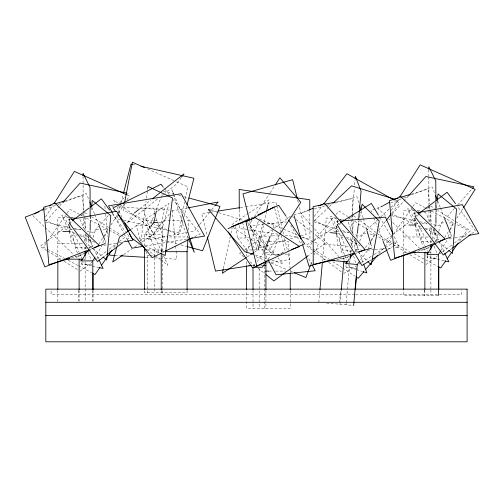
<?xml version="1.0" encoding="UTF-8"?>
<svg xmlns="http://www.w3.org/2000/svg" width="504" height="504" viewBox="0 0 504 504"><rect width="100%" height="100%" fill="white"/><g stroke="black" fill="none" stroke-linecap="round" stroke-linejoin="round"><path stroke-width="0.38" stroke-dasharray="2.52 1.89" d="M164.411 251.691L161.286 251.691L162.924 220.279L182.467 220.279M188.357 230.126L188.716 220.279L185.592 220.279M336.685 232.483L337.037 227.235M337.346 222.743L337.598 219.001L326.34 217.993L322.484 261.192M188.005 238.493L188.112 236.943L168.569 236.943M350.69 230.876L352.025 215.296M352.094 214.515L354.362 188.03M354.627 184.911L355.093 179.456M356.731 241.769L356.397 245.662L353.134 237.214M357.002 238.65L357.399 233.976M358.067 226.183L358.533 220.733M318.812 302.35L319.851 290.701M336.974 225.956L336.496 231.368L340.288 231.708M337.252 222.863L337.529 219.769M339.539 302.633L340.717 289.435M339.992 304.24L341.309 289.485M357.223 268.317L346.229 267.334L346.481 264.562M346.015 304.775L346.154 303.225M346.223 302.45L347.332 290.021M347.401 289.246L349.965 260.511M350.589 253.531L350.935 249.65M351.275 245.782L352.094 236.609M352.435 232.791L353.543 220.424M88.987 235.494L88.118 244.837L91.715 247.766M89.057 234.719L89.492 230.044M90.14 223.039L90.72 216.808M91.369 209.803L91.583 207.472M434.813 228.142L433.875 238.26L437.466 241.189M434.883 227.361L435.248 223.467M435.897 216.462L436.615 208.681M436.691 207.9L437.34 200.894M140.937 241.586L146.078 201.191M146.469 198.085L147.458 190.317M147.559 189.542L147.754 187.986M355.471 240.377L354.06 248.069L357.38 251.301M356.032 237.302L356.738 233.459M358.01 226.535L359.138 220.387M359.699 217.306L360.688 211.926M124.305 204.233L123.121 210.351L151.843 223.089M181.938 216.531L178.403 234.87L168.355 230.416M182.675 212.713L184.741 202.009M185.327 198.954L187.69 186.732L175.487 181.314M155.062 213.242L153.789 208.127L143.287 208.127L146.368 220.55L153.512 234.354L161.545 222.39L164.424 208.127L157.009 208.127L156.523 210.382M223.36 268.682L230.284 236.54M230.939 233.478L232.092 228.123M232.754 225.061L233.081 223.53L248.1 213.627M260.089 241.177L264.046 222.812M264.209 222.043L266.351 212.096M268.002 204.448L268.991 199.855L248.749 213.198M252.668 245.769L256.221 249.959L262.773 223.732M271.209 236.149L272.903 228.847M273.073 228.117L274.094 223.732L267.303 223.732M117.653 215.756L116.865 218.799L120.702 219.668M118.44 212.719L120.802 203.597M120.998 202.835L123.165 194.475M182.927 220.853L179.777 233.018L169.804 230.763M183.91 217.048L186.864 205.645M89.177 248.17L90.392 246.154L92.213 240.364M93.127 237.466L95.634 229.496L99.414 229.496M103.54 240.364L101.72 246.154L95.64 256.208M104.681 236.741L106.961 229.496L102.432 229.496M434.927 241.592L436.143 239.583L438.423 232.338M438.65 231.613L441.391 222.919L445.164 222.919M448.384 236.685L449.297 233.787M450.437 230.164L452.718 222.919L445.92 222.919M246.695 252.756L250.242 243.212M251.332 240.269L258.432 221.174M310.81 264.354L312.448 259.944M314.357 254.803L318.459 243.791L301.127 236.527M266.755 247.779L265.923 249.959L265.923 260.089M267.032 247.054L268.701 242.689M268.985 241.964L270.648 237.604M268.078 259.302L273.029 252.542L279.399 235.885L270.969 235.885M154.961 213.072L146.122 235.62L165.703 240.862M156.101 210.162L161.513 196.339M354.81 251.477L356.202 249.587L358.533 243.974M359.699 241.17L362.905 233.453L366.666 233.793M440.994 250.305L447.47 239.583M45.568 216.928L53.09 205.059M98.885 244.087L103.478 236.836M103.9 236.174L108.492 228.917M111 224.96L118.106 213.753M118.522 213.091L124.375 203.855M126.882 199.899L129.389 195.943L127.247 194.991M391.318 210.351L398.84 198.482M444.635 237.51L449.234 230.259M449.65 229.597L454.249 222.346M456.756 218.383L463.025 208.492M252.145 220.097L248.302 225.95L265.11 245.687M254.281 216.846L269.665 193.423M270.094 192.774L274.793 185.617M279.443 234.858L269.186 250.475L267.151 248.081M46.028 243.256L43.338 247.105L46.784 248.932M47.823 240.685L66.673 213.734M67.12 213.091L69.817 209.242L79.462 214.364M113.866 247.577L116.556 243.728M391.784 236.678L389.088 240.528L392.534 242.355M393.58 234.108L412.423 207.157M412.877 206.52L415.567 202.671L424.526 207.421M459.616 241L467.246 230.089L454.841 223.511M253.481 266.679L255.282 264.216M257.084 261.759L263.838 252.542L273.029 252.542M360.536 260.064L367.485 250.589L374.189 234.461L367.422 233.856M134.007 213.52L126.825 223.215L158.01 198.633M181.295 177.502L176.356 184.168L164.739 193.328M314.156 216.487L322.226 205.953M365.318 247.659L369.117 242.701M371.02 240.225L376.242 233.402M378.617 230.309L385.736 221.01M391.91 212.953L399.508 203.036L394.726 200.371M144.598 246.047L144.598 234.354L150.665 226.579M169.388 214.061L147.962 239.973L168.015 236.055M199.219 224.91L194.235 230.939L188.836 231.991M199.716 224.311L209.683 212.253M211.674 209.847L214.666 206.231M312.272 242.752L309.248 246.343L312.518 248.472M314.288 240.351L333.944 216.985M335.96 214.584L338.984 210.987L347.489 216.518M378.951 253.682L384.495 247.092M384.999 246.494L388.023 242.897L376.255 235.242M46.204 220.96L59.258 206.388M59.774 205.808L62.389 202.892M108.284 215.529L93.145 232.432L85.529 230.794M119.769 202.709L124.992 196.881M127.084 194.55L128.129 193.385M391.954 214.383L408.139 196.314M454.558 208.373L438.896 225.855L431.279 224.223M457.695 204.876L471.788 189.139M314.427 220.563L328.721 207.207M329.295 206.672L332.155 204M377.893 219.605L360.165 236.162L352.724 233.85M378.46 219.07L380.18 217.463M380.753 216.934L390.474 207.85M391.041 207.32L398.481 200.378L396.245 199.685M139.961 208.574L150.967 199.893M161.677 195.741L164.128 193.807M46.261 241.674L40.055 246.368L46.733 250.507M46.885 241.208L68.601 224.784M69.224 224.318L72.324 221.968M81.012 215.403L84.735 212.587L88.068 214.654M80.098 271.183L91.885 262.269M94.368 260.392L96.226 258.987M96.85 258.514L106.779 251.011M109.261 249.133L116.707 243.501M119.19 241.624L124.772 237.403L121.433 235.337M392.017 235.103L385.812 239.791L392.484 243.93M392.635 234.631L414.351 218.207M416.833 216.336L418.074 215.397M418.698 214.924L420.556 213.52M428.003 207.887L429.868 206.476M425.849 264.613L437.636 255.692M440.118 253.814L441.983 252.409M442.6 251.943L453.77 243.495M454.394 243.023L470.522 230.826L437.825 210.559M104.353 256.473L105.588 255.541M123.518 242.078L129.704 237.428L125.987 232.369M450.11 249.896L451.962 248.504M471.744 233.642L475.455 230.857L456.876 205.544M240.912 252.567L239.652 253.493L243.93 256.92M244.692 249.795L252.246 244.257M252.876 243.797L271.769 229.944M274.289 228.098L290.663 216.09M307.232 256.442L312.272 252.75M312.902 252.29L325.496 243.054L313.28 233.257M131.021 229.257L154.867 213.022M157.443 211.271L169.042 203.37L162.338 228.186L141.076 242.663M123.675 254.514L132.054 248.806M134.631 247.054L138.499 244.421M247.181 256.914L249.789 255.194M254.363 252.176L257.626 250.028M312.644 241.202L306.048 245.322L312.329 250.034M313.305 240.786L336.395 226.359M339.034 224.715L341.013 223.474M348.27 218.944L352.888 216.058M343.722 273.596L356.259 265.766M358.898 264.121L360.877 262.88M361.538 262.471L371.429 256.284M374.069 254.64L391.224 243.923L376.784 233.081M369.193 261.103L371.164 259.875M387.589 249.688L392.188 246.834M392.849 246.424L396.131 244.39L394.506 241.7M44.472 208.454L45.839 207.724M84.735 252.995L76.532 257.399L74.258 255.226M382.7 205.916L377.918 208.48L385.881 216.084M429.805 246.79L422.283 250.822L420.008 248.648M435.96 243.482L438.014 242.386M277.591 255.282L284.514 251.591M162.572 252.523L164.657 251.49M194.601 236.735L200.17 233.995L173.111 199.603M250.809 218.125L254.375 216.468M306.678 211L300.97 213.431L312.373 226.441M349.247 256.202L341.397 259.547L339.324 257.185M355.673 253.455L357.097 252.851M41.964 210.659L44.15 209.815M44.875 209.532L57.267 204.744M57.998 204.46L63.825 202.205M64.556 201.921L86.417 193.467L89.599 201.512M90.027 249.411L91.482 248.844M383.342 205.777L370.95 210.565L371.53 212.033M390.631 202.954L403.017 198.167M403.748 197.883L408.12 196.195M411.037 195.067L432.174 186.889L434.769 193.473M435.777 242.833L437.239 242.267M283.002 252.838L275.827 255.572L265.438 248.768M65.255 200.762L82.354 195.647L83.689 210.407M71.203 258.029L84.584 254.022M411.755 193.964L428.11 189.069L429.446 203.83M417.703 251.231L429.597 247.672M293.845 214.893L306.615 211.22M314.124 209.059L331.399 204.095M335.154 203.011L356.926 196.749L359.157 204.29M265.507 246.034L256.473 248.617L249.707 221.25M266.263 245.82L287.343 239.784M290.354 238.928L297.883 236.773M300.894 235.91L306.161 234.404L298.834 204.75M336.722 201.827L352.687 198.563L352.706 213.381M336.798 259.547L348.957 257.059M171.883 211.05L188.08 207.887M168.783 235.91L188.068 232.142M70.491 219.442L65.879 220.261L82.328 249.19L87.709 248.233M88.477 248.094L92.32 247.407M103.849 245.353L108.455 244.534M109.223 244.396L118.446 242.752M119.215 242.619L123.827 241.794M415.472 213.003L411.629 213.69L428.085 242.613L431.928 241.926M434.996 241.378L437.302 240.969M448.831 238.915L454.211 237.957M454.98 237.819L466.502 235.765M145.12 245.996L186.833 239.041M209.481 212.398L201.764 213.608L207.182 236.294M210.256 212.279L216.43 211.315M240.358 207.579L244.994 206.854M245.763 206.734L275.871 202.035L276.595 205.059M252.548 265.306L254.86 264.947M267.214 263.012L270.302 262.534M271.07 262.414L289.598 259.522L287.614 251.2M264.02 224.324L249.953 225.792L258.798 242.367M267.145 223.996L286.682 221.962M338.751 221.206L334.089 221.615L347.905 251.887L351.792 251.546M354.898 251.276L358.01 251.005M367.34 250.186L374.34 249.575M375.115 249.505L392.225 248.012M395.331 247.735L399.225 247.395L393.763 235.431M417.18 210.767L420.229 210.767M69.905 217.344L75.241 217.344M146.368 220.55L156.87 220.55L162.515 234.354L162.515 252.277M158.502 222.39L161.545 222.39M417.942 223.19L414.893 223.19L414.893 218.534M421.754 223.19L427.09 223.19M241.517 223.732L242.972 223.732L246.072 237.989L250.135 242.777M403.591 225.03L408.234 225.03M421.949 228.425L418.27 228.425L421.124 241.202L423.07 246.147M424.891 228.425L429.307 228.425L431.153 236.697M72.192 229.767L69.142 229.767L69.142 225.105M75.241 229.767L80.577 229.767M57.84 231.607L63.258 231.607M144.598 234.354L162.515 234.354M78.404 235.003L72.519 235.003L75.367 247.779L79.537 258.369M79.141 235.003L83.551 235.003L85.397 243.268M259.888 236.149L268.941 236.149M162.319 236.943L167.788 236.943M403.591 236.993L430.139 236.993M235.588 226.737L237.863 237.989L246.072 237.989M150.406 238.562L146.998 225.786L136.351 225.786L139.759 238.562L150.406 238.562L157.393 253.392M436.143 239.583L440.672 239.583M421.124 241.202L431.424 241.202M268.367 241.391L263.762 241.391L264.065 248.157M269.136 241.391L288.326 241.391L289.995 268.027M57.84 243.571L84.388 243.571M90.392 246.154L94.922 246.154M75.367 247.779L86.404 247.779M147.71 249.94L162.515 249.94M237.863 237.989L246.613 249.959L251.786 249.959M252.523 249.959L265.173 249.959M403.591 252.58L408.271 252.58M429.339 252.58L430.901 252.58M264.266 252.662L264.335 254.167L279.688 254.167M285.056 254.167L288.899 254.167M145.744 251.269L147.741 255.509L149.26 255.509M150.022 255.509L154.583 255.509M425.288 251.792L427.789 258.149L438.826 258.149M57.84 259.157L61.74 259.157M83.588 259.157L85.151 259.157M79.815 259.075L82.039 264.726L93.076 264.726M252.794 265.539L254.337 265.539M260.518 265.539L262.061 265.539M268.745 271.108L272.582 271.108M275.656 271.108L285.629 271.108M354.816 294.399L51.087 294.399L51.087 289.888M355.604 294.399L461.828 294.399L461.828 289.888M438.052 295.457L403.591 295.457L403.591 290.002M111.913 206.539L113.482 206.634M118.182 206.917L169.892 210.048M115.007 255.484L119.706 255.767M145.561 257.33L150.261 257.613M154.18 257.853L159.661 258.18M160.448 258.231L176.898 259.226L176.161 251.446M338.354 219.064L343.671 219.542M343.325 231.979L348.642 232.451M325.074 232.199L330.466 232.678M343.054 237.214L339.394 236.886L341.095 249.864L342.594 254.961M345.983 237.478L350.381 237.869L351.382 245.505M324.009 244.119L348.176 246.273M356.202 249.587L361.462 250.053M341.095 249.864L352.088 250.847M322.623 259.636L327.285 260.051M348.27 261.929L349.826 262.067M326.579 303.043L353.134 305.411M278.126 234.177L239.35 228.514L239.324 223.045M285.106 235.192L298.292 237.119M301.398 237.573L309.928 238.82L309.809 210.703M391.671 215.712L416.808 221.111M419.857 221.766L427.474 223.404M45.921 222.289L71.058 227.688M74.101 228.344L80.955 229.811M413.582 210.111L407.522 208.751L414.886 224.387M417.375 210.962L418.893 211.302M424.198 212.493L425.716 212.833L430.737 223.493M444.27 260.845L430.618 257.79L429.282 254.948M67.076 216.518L61.765 215.328L68.796 230.252M71.625 217.539L73.899 218.049M91.69 265.892L84.867 264.367L83.859 262.231M92.446 266.062L99.275 267.593M132.571 164.411L136.401 165.274M123.77 220.361L169.035 230.586M163.51 191.249L174.05 194.072M178.573 195.275L183.091 196.484M183.84 196.686L187.608 197.694M166.459 241.063L176.999 243.886M180.766 244.894L186.789 246.506M314.03 221.861L338.581 229.471M342.304 230.624L349.001 232.697M211.976 210.527L217.967 212.423M218.717 212.663L243.438 220.494M255.415 255.005L268.897 259.276M271.895 260.221L283.128 263.787L278.032 257.903M336.351 218.226L330.429 216.336L336.376 232.564M340.049 219.41L341.529 219.883M355.742 269.363L349.077 267.233L347.999 264.279M356.479 269.596L362.401 271.486M259.251 218.975L296.799 234.713M256.076 256.687L265.463 260.625M271.24 263.044L287.123 269.703M290.014 270.913L292.9 272.122M147.483 168.897L174.768 180.999M152.561 223.404L167.637 230.095M390.361 213.305L421.785 227.323M425.357 228.911L439.639 235.28M44.61 219.883L76.035 233.894M80.319 235.809L94.601 242.178M144.85 245.902L159.592 252.844M425.212 207.787L428.658 209.614M431.418 211.075L454.154 223.146M393.227 242.72L409.765 251.496M413.897 253.688L437.327 266.125M80.149 214.729L82.908 216.191M86.354 218.018L108.404 229.723M109.091 230.089L119.429 235.57M47.47 249.297L64.695 258.439M68.141 260.266L77.792 265.387M78.479 265.753L91.57 272.702M314.301 220.109L342.991 236.099M347.086 238.379L360.064 245.612M430.485 206.01L434.492 208.492M393.151 244.346L407.163 253.027M409.834 254.684L423.845 263.372M91.407 216.72L108.757 227.474M109.425 227.89L120.771 234.921M47.401 250.916L61.412 259.604M64.084 261.261L78.095 269.942M348.138 216.947L351.408 219.07M354.677 221.199L375.6 234.814M313.173 248.9L329.515 259.535M332.785 261.664L341.939 267.618M342.594 268.046L355.018 276.129M232.968 227.499L248.554 237.712M251.149 239.413L258.294 244.087M258.943 244.516L264.789 248.346M353.55 215.643L357.317 218.471M359.831 220.355L376.154 232.609M312.959 250.507L326.138 260.404M328.652 262.288L341.838 272.185M117.571 202.866L113.803 200.031L115.448 203.534M120.708 205.229L150.205 227.455L162.042 252.693M146.626 249.234L154.785 255.383M155.408 255.856L159.806 259.163M160.43 259.636L167.964 265.312L163.359 255.496M292.509 216.613L293.731 217.589M296.176 219.549L312.669 232.772M250.034 261.815L254.312 265.243M257.979 268.185L265.306 274.056M438.064 241.674L447.653 249.474M92.314 248.252L102.495 256.542M388.723 218.799L389.863 219.883M392.704 222.598L419.441 248.107M32.735 215.599L44.68 227.002M45.247 227.543L73.685 254.684M357.928 251.843L367.334 261.003M314.446 228.803L338.801 256.593M247.451 222.623L265.803 243.791M266.314 244.377L275.997 255.553M163.447 187.324L164.417 188.546M164.896 189.164L169.249 194.689M112.052 213.387L125.521 231.733M286.423 216.802L288.156 219.372M378.661 215.51L379.474 216.859M379.877 217.526L391.665 237M112.72 213.356L123.675 233.157M124.053 233.843L127.455 239.986M290.871 225.168L301.19 244.509M306.722 254.867L311.51 263.844M260.272 245.133L263.22 250.658M263.592 251.345L268.015 259.636M432.993 229.559L435.991 235.658L435.979 232.527M86.575 234.782L90.241 242.229L90.222 236.76M433.415 229.175L438.776 240.547M439.11 241.258L444.465 252.63M415.22 225.099L424.929 245.706M425.263 246.418L427.606 251.395M79.966 219.404L85.321 230.775M87.998 236.464L99.049 259.913M69.13 230.964L79.172 252.284M79.512 252.995L81.856 257.966M139.759 238.562L142.09 243.508M117.092 207.037L122.68 218.957M173.647 193.882L171.845 189.617L173.256 194.072M173.949 194.594L181.755 213.06M188.263 238.159L184.061 228.218L173.489 194.815M437.661 200.787L440.257 207.371M440.546 208.102L444.881 219.076M450.658 233.705L451.521 235.904M373.842 217.879L377.307 226.661M378.75 230.315L382.794 240.559M91.904 207.364L94.506 213.948M94.796 214.679L99.13 225.653M104.901 240.282L106.06 243.205M434.101 246.147L436.88 253.203M423.347 246.853L425.011 251.087M88.074 252.019L91.407 260.486M348.195 222.012L352.516 233.812M354.413 238.978L358.735 250.778M359.006 251.515L363.327 263.321M337.459 235.513L344.484 254.69M344.755 255.427L346.374 259.856M361.16 211.082L363.164 217.873M363.384 218.623L366.723 229.937M370.736 243.514L372.072 248.044M301.638 241.29L302.305 243.552M353.581 255.944L355.723 263.22M343.451 257.872L344.308 260.782M344.522 261.513L346.229 267.334M297.707 200.189L298.645 203.994M156.328 218.358L156.87 220.55M274.724 208.354L280.426 231.67M281.345 235.431L285.207 251.225M276.772 205.815L282.19 228.507M282.914 231.531L283.821 235.318M284.539 238.342L287.431 250.444M415.151 224.721L417.186 236.993M69.395 231.298L71.429 243.571M172.242 210.193L175.568 245.215M175.644 245.996L176.085 250.664M104.863 206.117L105.235 210.004M105.601 213.898L107.749 236.471M109.003 249.701L109.154 251.257M429.723 206.936L429.937 209.267M430.006 210.048L431.273 224.028M431.626 227.915L432.608 238.789M83.758 211.182L84.181 215.844M84.256 216.619L85.516 230.605M85.869 234.486L86.782 244.585M290.052 268.802L290.235 271.108M264.335 254.167L264.883 261.097M336.748 234.738L337.548 245.322M414.994 215.271L414.893 210.767L403.591 210.767L403.591 254.136M415.057 218.276L415.183 224.28M69.237 221.848L69.142 217.344L57.84 217.344L57.84 260.713M69.319 225.603L69.432 230.851M435.903 210.634L435.922 216.109M435.954 223.927L435.966 228.621M428.81 169.829L428.828 176.085M428.835 176.866L428.935 205.021M428.935 205.802L428.948 209.708M428.954 210.489L428.992 221.439M239.268 209.771L239.324 222.264M90.147 216.424L90.172 222.68M90.197 230.504L90.216 235.973M83.053 176.406L83.173 210.029M83.192 213.942L83.236 228.016M352.706 214.162L352.731 233.661M352.737 236.779L352.75 247.703M430.901 210.767L430.901 223.19M430.901 227.027L430.901 236.231M430.901 240.112L430.901 244.005M430.901 251.023L430.901 289.22M430.901 290.002L430.901 295.457M427.789 255.364L427.789 258.149M424.859 290.002L424.859 295.457M424.261 290.002L424.261 295.457M414.893 211.548L414.893 215.428M290.235 290.543L290.235 308.423L246.613 308.423L246.613 290.493M265.923 290.493L265.923 308.423M264.638 266.32L264.638 308.423M259.151 268.657L259.151 308.423M253.027 290.575L253.027 308.423M246.613 249.959L246.613 256.19M246.613 261.645L246.613 265.539M187.078 290.493L187.078 292.818L144.598 292.818L144.598 290.48M162.515 255.396L162.515 292.818M161.286 249.94L161.286 251.691M161.217 249.94L161.217 252.277M161.217 290.48L161.217 292.818M158.388 249.94L158.388 253.417M154.514 249.94L154.514 256.958M154.514 257.733L154.514 292.818M147.741 255.509L147.741 292.818M93.076 290.373L93.076 301.26M92.812 290.392L92.812 301.26M85.151 217.344L85.151 229.767M85.151 233.598L85.151 242.802M85.151 246.689L85.151 249.808M85.151 256.82L85.151 261.494M85.151 262.275L85.151 302.035M82.039 261.941L82.039 264.726M79.109 290.342L79.109 301.253M78.511 290.342L78.511 301.253M69.142 218.119L69.142 221.999M57.84 290.342L57.84 302.035"/><path stroke-width="0.76" d="M187.078 289.718L187.078 251.691L187.948 239.268M355.163 178.681L355.364 176.343L361.072 191.123L358.672 219.171M357.468 233.194L358.004 226.964M319.92 289.926L322.415 261.967M341.309 289.485L343.81 261.526M359.61 261.33L357.298 264.487L346.015 263.485L346.172 261.74M350.104 258.962L350.519 254.306M353.644 305.456L357.298 264.487M355.358 289.22L356.46 276.835M91.659 206.69L92.232 200.46L110.804 215.58L106.691 259.951L103.093 257.027M437.409 200.113L437.989 193.889L456.555 209.002L452.441 253.38L448.85 250.45M147.754 187.986L147.956 186.43L172.519 198.003L165.205 255.49L160.291 253.172M361.11 209.62L361.96 205.002M124.595 202.709L132.407 162.206L144.61 167.618M151.131 225.981L153.928 222.39L156.36 211.132M223.196 269.445L222.371 273.269L246.525 257.342M258.281 249.593L259.925 241.945M266.679 210.565L267.838 205.21M123.556 192.95L131.034 164.065L132.571 164.411M187.06 204.889L193.946 178.277L141.007 166.314M116.783 246.928L112.72 261.973L123.033 254.948M117.186 245.423L119.423 237.151L130.379 229.698M310.54 265.085L305.897 277.572L294.342 272.727M264.115 251.817L270.207 235.885M94.834 257.55L92.812 260.902L81.484 260.902L87.148 251.521M440.584 250.979L438.562 254.331L427.234 254.331L432.904 244.944M53.928 203.736L74.403 171.423L126.529 194.67M399.678 197.159L420.153 164.846L475.14 189.372L463.441 207.837M275.222 184.968L279.922 177.811L300.806 202.331L279.871 234.209M99.956 267.466L95.017 274.529L92.257 273.067M101.298 265.545L112.071 250.142M445.706 260.896L440.767 267.952L438.014 266.49M447.054 258.968L451.54 252.548M452.435 251.269L458.268 242.928M267.177 260.53L262.225 267.29L253.796 267.29M346.015 263.485L349.253 259.062M350.179 257.796L352.957 254.003M181.742 176.891L183.985 173.861L152.189 198.929M323.65 204.095L346.916 173.722L394.046 199.993M386.209 220.393L390.959 214.194M215.164 205.626L218.156 202.009L188.08 207.887M363.831 271.662L358.287 278.252L356.322 276.979M365.343 269.867L377.439 255.484M62.912 202.312L80.142 183.078L126.605 193.057M408.662 195.735L425.893 176.501L473.88 186.808L472.311 188.559M332.728 203.471L351.597 185.844L394.758 199.225M134.455 212.909L139.35 209.053M70.459 222.056L69.224 222.982L97.555 261.582L103.736 256.939M72.311 220.664L89.006 208.121M90.241 207.194L101.373 198.834L109.733 210.225M106.829 254.614L122.9 242.537M416.209 215.479L414.975 216.411L443.306 255.005L449.486 250.362M418.068 214.087L434.757 201.55M435.998 200.617L447.124 192.257L455.484 203.648M452.579 248.037L470.509 234.568M306.602 256.908L273.861 280.917L265.917 274.548M250.444 254.759L253.707 252.611M339.148 223.398L337.176 224.627L361.966 265.583L368.537 261.507M340.465 222.585L371.341 203.427L378.252 214.843M372.475 259.062L386.933 250.097M34.215 213.961L43.785 208.82M49.26 205.89L54.728 202.954L99.099 245.291L94.311 247.861M84.735 252.995L90.21 250.06M383.386 205.55L389.542 202.249M395.01 199.313L400.485 196.377L444.849 238.72L440.061 241.284M430.492 246.418L435.273 243.854M274.352 206.848L245.977 221.962L256.832 266.339L266.522 261.179M161.179 253.21L152.126 257.67L117.823 214.068M165.356 251.149L192.509 237.768M227.984 228.709L249.379 218.786M257.941 214.817L278.618 205.222L285.988 216.159M307.39 210.691L313.104 208.253M318.812 205.821L324.519 203.383L364.946 249.499L359.951 251.628M349.959 255.893L354.955 253.764M39.047 211.787L25.2 217.142L44.837 266.887L89.296 249.688M92.213 248.56L105.33 243.489M435.053 243.117L390.594 260.31L383.084 241.29M437.963 241.989L451.086 236.912M231.67 226.649L255.358 217.615L299.515 246.538L291.621 249.549M51.137 204.996L43.703 207.22L48.907 264.701L69.716 258.47M54.854 203.881L64.512 200.989M397.631 198.192L389.453 200.642L394.657 258.13L415.472 251.899M400.604 197.303L410.269 194.412M354.797 253.008L308.99 266.181L302.753 245.064M357.802 252.145L371.316 248.258M322.276 204.782L313.16 206.653L313.23 264.373L334.517 260.014M324.557 204.315L335.204 202.142M71.259 219.303L116.594 211.226L128.073 231.405M124.595 241.662L133.05 240.156L129.219 233.428M417.01 212.726L462.344 204.649L478.8 233.579L468.808 235.355M143.571 246.248L131.985 248.182L127.833 240.673M189.145 238.65L204.599 236.08L181.175 193.738L108.562 205.84L112.342 212.669M217.974 211.075L239.589 207.698M250.998 265.545L215.492 271.089L207.364 237.05M340.307 221.067L385.409 217.123L392.799 233.314M153.928 222.39L157.739 222.39M237.888 223.732L239.337 223.732M409.009 225.03L415.201 225.03M63.258 231.607L69.445 231.607M144.598 249.94L146.154 249.94M165.192 251.691L187.078 251.691M412.178 252.58L428.564 252.58M66.421 259.157L82.807 259.157M248.926 265.539L251.244 265.539M262.83 265.539L265.923 265.539M265.677 271.108L268.745 271.108M45.82 302.299L467.095 302.299M45.82 315.466L467.095 315.466M115.007 255.484L109.519 255.15L109.374 253.594M120.487 255.811L144.78 257.286M330.466 232.678L336.634 233.226L336.748 234.738M330.397 260.329L347.495 261.859M445.026 261.015L448.818 261.866L444.799 253.336M99.275 267.593L103.062 268.443L99.049 259.913M189.113 198.097L219.996 206.363L202.608 250.74L187.545 246.708M211.226 210.288L208.234 209.343L244.931 251.679L253.166 254.293M363.145 271.725L366.843 272.91L363.598 264.058M298.96 235.62L300.409 236.225M144.113 247.344L131.563 237.888L124.658 223.165M362.099 204.233L379.254 220.941L371.209 264.776L367.889 261.544M162.962 186.707L161.034 184.25L112.99 207.925L115.888 211.611M288.59 220.015L304.624 243.816L252.561 267.971L228.293 231.947M311.882 264.537L315.195 270.755L276.123 274.831L268.38 260.322M143.753 247.036L144.749 249.152M189.164 240.288L194.273 252.365L182.057 213.772M435.639 195.665L437.371 200.056M445.171 219.807L450.368 232.974M89.888 202.243L91.621 206.634M99.414 226.384L104.618 239.551M359.604 205.802L360.94 210.326M366.95 230.693L370.736 243.514M294.071 215.643L300.97 239.028M297.335 198.671L292.635 179.663L242.947 193.882L249.335 219.731M435.897 209.072L435.796 180.917L428.797 166.704L428.803 169.048M435.929 216.89L435.947 223.146M309.803 209.922L309.758 199.773L239.179 189.466L239.268 208.99M90.147 216.424L90.046 187.494L83.047 173.275L83.053 175.625M90.172 223.461L90.197 229.717M438.826 266.698L438.826 289.239M438.562 254.331L438.562 295.457M430.901 244.787L430.901 249.461M427.234 252.58L427.234 254.331M424.859 252.58L424.859 289.22M403.591 254.917L403.591 289.22M290.235 272.664L290.235 289.769M265.923 261.645L265.923 289.712M253.027 267.29L253.027 289.8M246.613 265.539L246.613 289.712M161.217 253.058L161.217 289.699M144.598 247.603L144.598 289.699M93.076 273.275L93.076 289.598M92.812 260.902L92.812 289.617M85.151 251.364L85.151 256.038M81.484 259.157L81.484 260.902M79.109 259.157L79.109 289.561M57.84 261.494L57.84 289.561M467.095 289.132L45.82 289.132L45.82 341.794L467.095 341.794L467.095 289.132"/></g></svg>
